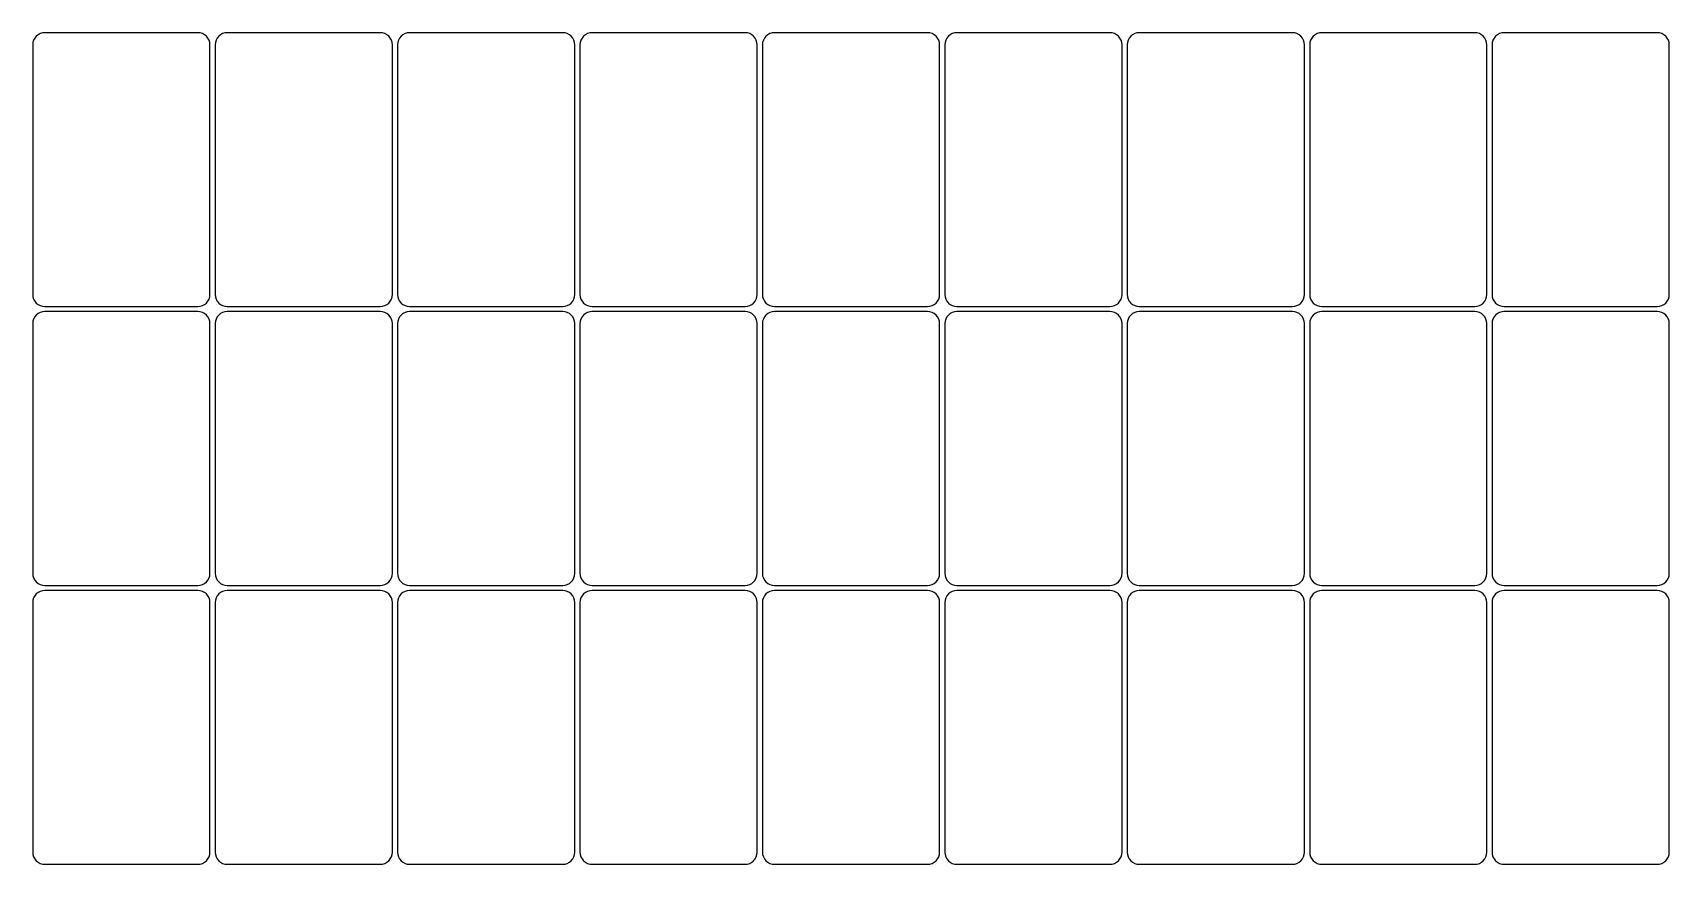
# Model space of a CAD drawing. Header units: millimetres. Extents: x 13 to 419, y -243 to -36.
import ezdxf

# ---------------------------------------------------------------- set-up
doc = ezdxf.new("R2010")
doc.units = ezdxf.units.MM

msp = doc.modelspace()

# ---------------------------------------------------------------- linework, layer by layer
for points in [[(53.7, -104.41, 0.414214), (56.7, -101.41), (56.7, -39.41, 0.414214), (53.7, -36.41), (15.7, -36.41, 0.414214), (12.7, -39.41), (12.7, -101.41, 0.414214), (15.7, -104.41)], [(99, -104.41, 0.414214), (102, -101.41), (102, -39.41, 0.414214), (99, -36.41), (61, -36.41, 0.414214), (58, -39.41), (58, -101.41, 0.414214), (61, -104.41)], [(144.29, -104.41, 0.414214), (147.29, -101.41), (147.29, -39.41, 0.414214), (144.29, -36.41), (106.29, -36.41, 0.414214), (103.29, -39.41), (103.29, -101.41, 0.414214), (106.29, -104.41)], [(189.59, -104.41, 0.414214), (192.59, -101.41), (192.59, -39.41, 0.414214), (189.59, -36.41), (151.59, -36.41, 0.414214), (148.59, -39.41), (148.59, -101.41, 0.414214), (151.59, -104.41)], [(234.89, -104.41, 0.414214), (237.89, -101.41), (237.89, -39.41, 0.414214), (234.89, -36.41), (196.89, -36.41, 0.414214), (193.89, -39.41), (193.89, -101.41, 0.414214), (196.89, -104.41)], [(280.18, -104.41, 0.414214), (283.18, -101.41), (283.18, -39.41, 0.414214), (280.18, -36.41), (242.18, -36.41, 0.414214), (239.18, -39.41), (239.18, -101.41, 0.414214), (242.18, -104.41)], [(325.48, -104.41, 0.414214), (328.48, -101.41), (328.48, -39.41, 0.414214), (325.48, -36.41), (287.48, -36.41, 0.414214), (284.48, -39.41), (284.48, -101.41, 0.414214), (287.48, -104.41)], [(370.78, -104.41, 0.414214), (373.78, -101.41), (373.78, -39.41, 0.414214), (370.78, -36.41), (332.78, -36.41, 0.414214), (329.78, -39.41), (329.78, -101.41, 0.414214), (332.78, -104.41)], [(416.07, -104.41, 0.414214), (419.07, -101.41), (419.07, -39.41, 0.414214), (416.07, -36.41), (378.07, -36.41, 0.414214), (375.07, -39.41), (375.07, -101.41, 0.414214), (378.07, -104.41)], [(53.7, -173.66, 0.414214), (56.7, -170.66), (56.7, -108.66, 0.414214), (53.7, -105.66), (15.7, -105.66, 0.414214), (12.7, -108.66), (12.7, -170.66, 0.414214), (15.7, -173.66)], [(99, -173.66, 0.414214), (102, -170.66), (102, -108.66, 0.414214), (99, -105.66), (61, -105.66, 0.414214), (58, -108.66), (58, -170.66, 0.414214), (61, -173.66)], [(144.29, -173.66, 0.414214), (147.29, -170.66), (147.29, -108.66, 0.414214), (144.29, -105.66), (106.29, -105.66, 0.414214), (103.29, -108.66), (103.29, -170.66, 0.414214), (106.29, -173.66)], [(189.59, -173.66, 0.414214), (192.59, -170.66), (192.59, -108.66, 0.414214), (189.59, -105.66), (151.59, -105.66, 0.414214), (148.59, -108.66), (148.59, -170.66, 0.414214), (151.59, -173.66)], [(234.89, -173.66, 0.414214), (237.89, -170.66), (237.89, -108.66, 0.414214), (234.89, -105.66), (196.89, -105.66, 0.414214), (193.89, -108.66), (193.89, -170.66, 0.414214), (196.89, -173.66)], [(280.18, -173.66, 0.414214), (283.18, -170.66), (283.18, -108.66, 0.414214), (280.18, -105.66), (242.18, -105.66, 0.414214), (239.18, -108.66), (239.18, -170.66, 0.414214), (242.18, -173.66)], [(325.48, -173.66, 0.414214), (328.48, -170.66), (328.48, -108.66, 0.414214), (325.48, -105.66), (287.48, -105.66, 0.414214), (284.48, -108.66), (284.48, -170.66, 0.414214), (287.48, -173.66)], [(370.78, -173.66, 0.414214), (373.78, -170.66), (373.78, -108.66, 0.414214), (370.78, -105.66), (332.78, -105.66, 0.414214), (329.78, -108.66), (329.78, -170.66, 0.414214), (332.78, -173.66)], [(416.07, -173.66, 0.414214), (419.07, -170.66), (419.07, -108.66, 0.414214), (416.07, -105.66), (378.07, -105.66, 0.414214), (375.07, -108.66), (375.07, -170.66, 0.414214), (378.07, -173.66)], [(53.7, -242.92, 0.414214), (56.7, -239.92), (56.7, -177.92, 0.414214), (53.7, -174.92), (15.7, -174.92, 0.414214), (12.7, -177.92), (12.7, -239.92, 0.414214), (15.7, -242.92)], [(99, -242.92, 0.414214), (102, -239.92), (102, -177.92, 0.414214), (99, -174.92), (61, -174.92, 0.414214), (58, -177.92), (58, -239.92, 0.414214), (61, -242.92)], [(144.29, -242.92, 0.414214), (147.29, -239.92), (147.29, -177.92, 0.414214), (144.29, -174.92), (106.29, -174.92, 0.414214), (103.29, -177.92), (103.29, -239.92, 0.414214), (106.29, -242.92)], [(189.59, -242.92, 0.414214), (192.59, -239.92), (192.59, -177.92, 0.414214), (189.59, -174.92), (151.59, -174.92, 0.414214), (148.59, -177.92), (148.59, -239.92, 0.414214), (151.59, -242.92)], [(234.89, -242.92, 0.414214), (237.89, -239.92), (237.89, -177.92, 0.414214), (234.89, -174.92), (196.89, -174.92, 0.414214), (193.89, -177.92), (193.89, -239.92, 0.414214), (196.89, -242.92)], [(280.18, -242.92, 0.414214), (283.18, -239.92), (283.18, -177.92, 0.414214), (280.18, -174.92), (242.18, -174.92, 0.414214), (239.18, -177.92), (239.18, -239.92, 0.414214), (242.18, -242.92)], [(325.48, -242.92, 0.414214), (328.48, -239.92), (328.48, -177.92, 0.414214), (325.48, -174.92), (287.48, -174.92, 0.414214), (284.48, -177.92), (284.48, -239.92, 0.414214), (287.48, -242.92)], [(370.78, -242.92, 0.414214), (373.78, -239.92), (373.78, -177.92, 0.414214), (370.78, -174.92), (332.78, -174.92, 0.414214), (329.78, -177.92), (329.78, -239.92, 0.414214), (332.78, -242.92)], [(416.07, -242.92, 0.414214), (419.07, -239.92), (419.07, -177.92, 0.414214), (416.07, -174.92), (378.07, -174.92, 0.414214), (375.07, -177.92), (375.07, -239.92, 0.414214), (378.07, -242.92)]]:
    msp.add_lwpolyline(points, format="xyb", close=True)

doc.saveas('drawing.dxf')
